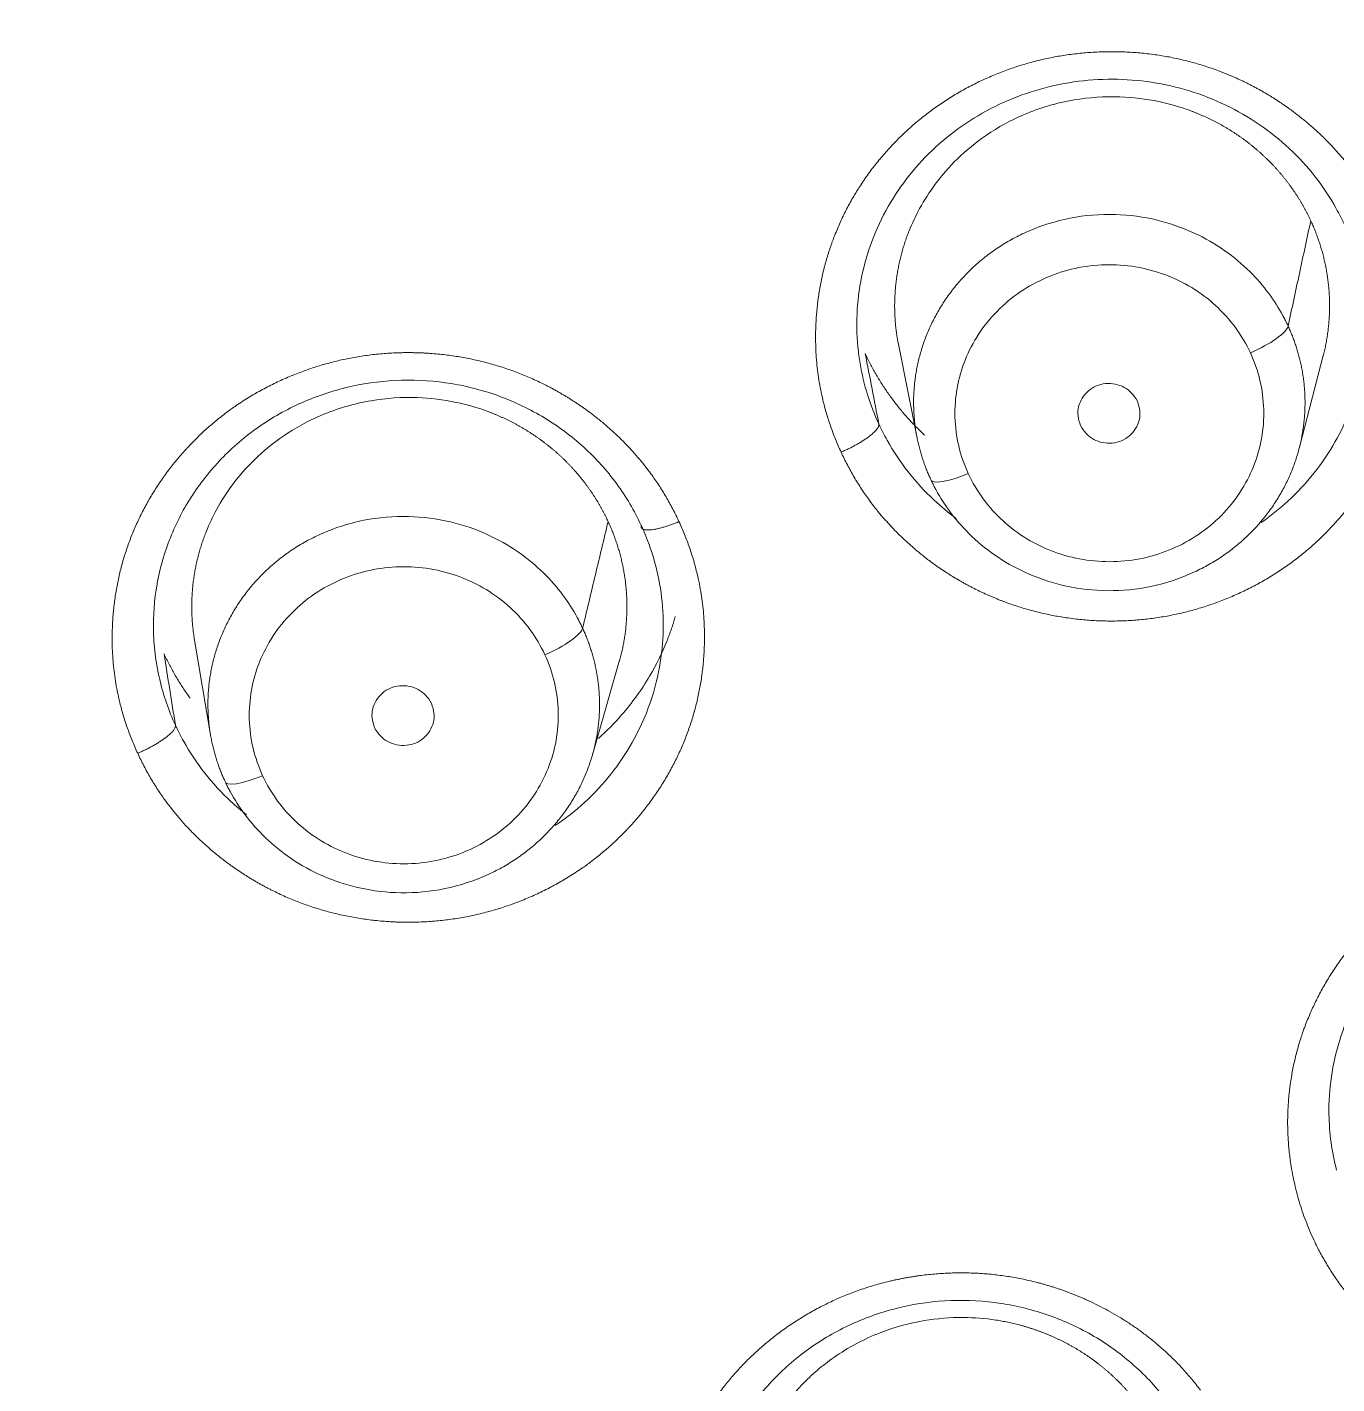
# Model space of a CAD drawing. Extents: x 6534 to 7663, y 0 to 827.
# Drawn here: x 7065.64 to 7075.13, y 513.74 to 523.57 of the extents above; entities that cross this region are included whole.
import ezdxf

# ---------------------------------------------------------------- set-up
doc = ezdxf.new("R2010")
doc.units = 0
doc.header["$LTSCALE"] = 30
doc.header["$MEASUREMENT"] = 0
doc.layers.add('1', color=7, linetype='CONTINUOUS')

msp = doc.modelspace()

# ---------------------------------------------------------------- linework, layer by layer
at = {"layer": '1', "color": 7, "linetype": 'Continuous', "lineweight": 18}
for p, q in [((7071.95, 521.2759), (7072.0863, 520.5947)), ((7074.8543, 520.5212), (7075.0295, 521.1941)), ((7066.8471, 519.1474), (7066.9654, 518.4447)), ((7069.7332, 518.2997), (7069.9303, 518.9859))]:
    msp.add_line(p, q, dxfattribs=at)
at = {"layer": '1', "color": 7, "linetype": 'Continuous', "lineweight": 13}
for p, q in [((7072.1829, 520.2997), (7072.1827, 520.3006)), ((7067.0692, 518.1113), (7067.0691, 518.1121))]:
    msp.add_line(p, q, dxfattribs=at)
at = {"layer": '1', "color": 7, "linetype": 'Continuous', "lineweight": 18}
for centre, major_axis, ratio, start_param, end_param in [((7103.3945, 533.3075), (-60.5, 0), 0.961466, 4.72417, 7.004197), ((7103.3945, 533.4449), (-59.925, 0), 0.961466, 4.712389, 7.853982), ((7103.3945, 533.4449), (60, 0), 0.961466, 1.582577, 4.712389), ((7103.3945, 533.7749), (60, 0), 0.961466, 3.141593, 4.11151), ((7074.5009, 521.2964), (-0.2722, -0.1261), 0.251131, 1.455079, 2.954613), ((7072.4567, 520.4213), (0.2722, 0.1261), 0.251181, 3.07956, 4.596536), ((7069.3887, 519.108), (-0.2722, -0.126), 0.251144, 1.455169, 2.945869), ((7067.3431, 518.2323), (0.2722, 0.126), 0.251192, 3.070912, 4.596511)]:
    msp.add_ellipse(centre, major_axis=major_axis, ratio=ratio, start_param=start_param, end_param=end_param, dxfattribs=at)
at = {"layer": '1', "color": 7, "linetype": 'Continuous', "lineweight": 13}
for centre, major_axis, start_param, end_param in [((7103.3945, 533.3075), (59.425, 0), 1.570796, 4.70194), ((7103.3945, 533.3075), (57.948, 0), 1.579187, 4.712389), ((7103.3945, 533.3519), (57.4031, 0), 1.579486, 4.712389)]:
    msp.add_ellipse(centre, major_axis=major_axis, ratio=0.961466, start_param=start_param, end_param=end_param, dxfattribs=at)
for points, degree, knots in [([(7071.5349, 520.4941), (7071.361, 520.8696), (7071.3455, 521.4793), (7071.4159, 521.8819), (7071.4915, 522.0718), (7071.6438, 522.4543), (7072.2338, 523.0518), (7073.0139, 523.385), (7073.8688, 523.4058), (7074.2659, 523.2588), (7074.4615, 523.1865), (7074.6412, 523.0769), (7074.8186, 522.9687), (7075.2813, 522.5492), (7075.4556, 522.1724)], 2, [0, 0, 0, 0.125, 0.1875, 0.25, 0.25, 0.375, 0.5, 0.625, 0.75, 0.75, 0.8125, 0.8125, 0.875, 1, 1, 1]), ([(7075.4556, 522.1724), (7075.6295, 521.7969), (7075.645, 521.1872), (7075.5746, 520.7846), (7075.499, 520.5947), (7075.3467, 520.2122), (7074.7568, 519.6148), (7073.9768, 519.2815), (7073.1218, 519.2607), (7072.7247, 519.4076), (7072.5291, 519.48), (7072.3494, 519.5895), (7072.172, 519.6977), (7071.7092, 520.1173), (7071.5349, 520.4941)], 2, [0, 0, 0, 0.125, 0.1875, 0.25, 0.25, 0.375, 0.5, 0.625, 0.75, 0.75, 0.8125, 0.8125, 0.875, 1, 1, 1]), ([(7072.4566, 520.3388), (7072.4269, 520.4031), (7072.4037, 520.4703), (7072.3713, 520.6076), (7072.3622, 520.6778), (7072.3584, 520.8186), (7072.3637, 520.8891), (7072.3885, 521.0279), (7072.408, 521.0961), (7072.4605, 521.2276), (7072.4935, 521.2908), (7072.5716, 521.4099), (7072.6168, 521.4658), (7072.7176, 521.5679), (7072.7732, 521.6142), (7072.8928, 521.6955), (7072.9568, 521.7305), (7073.0906, 521.7877), (7073.1604, 521.81), (7073.3033, 521.8411), (7073.3763, 521.8499), (7073.5227, 521.8536), (7073.5961, 521.8485), (7073.7405, 521.8246), (7073.8114, 521.8059), (7073.9481, 521.7554), (7074.0139, 521.7237), (7074.1378, 521.6486), (7074.1959, 521.6051), (7074.3021, 521.5082), (7074.3503, 521.4547), (7074.4348, 521.3397), (7074.4712, 521.2782), (7074.5009, 521.2139)], 3, [0, 0, 0, 0, 0.0625, 0.0625, 0.125, 0.125, 0.1875, 0.1875, 0.25, 0.25, 0.3125, 0.3125, 0.375, 0.375, 0.4375, 0.4375, 0.5, 0.5, 0.5625, 0.5625, 0.625, 0.625, 0.6875, 0.6875, 0.75, 0.75, 0.8125, 0.8125, 0.875, 0.875, 0.9375, 0.9375, 1, 1, 1, 1]), ([(7066.4376, 518.312), (7066.2638, 518.687), (7066.248, 519.2965), (7066.3182, 519.6988), (7066.4688, 520.0777), (7066.6943, 520.4223), (7066.8397, 520.5702), (7067.1334, 520.8688), (7067.9212, 521.2056), (7068.3515, 521.2148), (7068.5625, 521.2193), (7068.9787, 521.1493), (7069.3706, 521.0031), (7069.5505, 520.8926), (7069.7279, 520.7836), (7070.187, 520.3653), (7070.3601, 519.9911)], 2, [0, 0, 0, 0.125, 0.1875, 0.25, 0.3125, 0.375, 0.375, 0.5, 0.625, 0.625, 0.6875, 0.75, 0.8125, 0.8125, 0.875, 1, 1, 1]), ([(7071.8086, 520.6981), (7071.8055, 520.7049), (7071.7376, 520.854), (7071.6912, 521.012), (7071.6681, 521.1657)], 3, [0, 0, 0, 0, 0.045744, 1, 1, 1, 1]), ([(7074.5009, 521.2139), (7074.5307, 521.1496), (7074.5539, 521.0824), (7074.5862, 520.9451), (7074.5954, 520.8749), (7074.5992, 520.7341), (7074.5939, 520.6636), (7074.5691, 520.5248), (7074.5496, 520.4566), (7074.4971, 520.3251), (7074.4641, 520.2618), (7074.386, 520.1427), (7074.3408, 520.0869), (7074.24, 519.9848), (7074.1844, 519.9385), (7074.0647, 519.8572), (7074.0008, 519.8222), (7073.867, 519.7649), (7073.7972, 519.7426), (7073.6543, 519.7116), (7073.5813, 519.7028), (7073.4349, 519.6991), (7073.3615, 519.7042), (7073.2171, 519.728), (7073.1462, 519.7468), (7073.0095, 519.7973), (7072.9437, 519.829), (7072.8198, 519.9041), (7072.7617, 519.9475), (7072.6555, 520.0445), (7072.6073, 520.098), (7072.5228, 520.213), (7072.4864, 520.2745), (7072.4566, 520.3388)], 3, [0, 0, 0, 0, 0.0625, 0.0625, 0.125, 0.125, 0.1875, 0.1875, 0.25, 0.25, 0.3125, 0.3125, 0.375, 0.375, 0.4375, 0.4375, 0.5, 0.5, 0.5625, 0.5625, 0.625, 0.625, 0.6875, 0.6875, 0.75, 0.75, 0.8125, 0.8125, 0.875, 0.875, 0.9375, 0.9375, 1, 1, 1, 1]), ([(7075.2191, 520.7854), (7075.1897, 520.7116), (7075.0758, 520.4744), (7074.8574, 520.2), (7074.6473, 520.0315), (7074.5793, 519.984)], 3, [0, 0, 0, 0, 0.231413, 0.763365, 1, 1, 1, 1]), ([(7072.3681, 520.0144), (7072.3126, 520.0555), (7072.1161, 520.2189), (7071.9304, 520.4554), (7071.8271, 520.6584), (7071.8087, 520.6982)], 3, [0, 0, 0, 0, 0.229804, 0.851448, 1, 1, 1, 1]), ([(7070.3601, 519.9911), (7070.5338, 519.6161), (7070.5496, 519.0066), (7070.4795, 518.6044), (7070.3288, 518.2256), (7070.1034, 517.881), (7069.9581, 517.7332), (7069.6644, 517.4345), (7068.8768, 517.0977), (7068.4465, 517.0884), (7068.2354, 517.0838), (7067.8192, 517.1538), (7067.4272, 517.3), (7067.2472, 517.4105), (7067.0698, 517.5194), (7066.6106, 517.9378), (7066.4376, 518.312)], 2, [0, 0, 0, 0.125, 0.1875, 0.25, 0.3125, 0.375, 0.375, 0.5, 0.625, 0.625, 0.6875, 0.75, 0.8125, 0.8125, 0.875, 1, 1, 1]), ([(7067.343, 518.1498), (7067.3133, 518.2142), (7067.2901, 518.2813), (7067.2577, 518.4188), (7067.2486, 518.489), (7067.2448, 518.6299), (7067.2501, 518.7005), (7067.2749, 518.8393), (7067.2944, 518.9076), (7067.347, 519.0391), (7067.38, 519.1024), (7067.4582, 519.2216), (7067.5034, 519.2775), (7067.6042, 519.3797), (7067.6599, 519.426), (7067.7796, 519.5073), (7067.8436, 519.5423), (7067.9775, 519.5996), (7068.0474, 519.6219), (7068.1903, 519.653), (7068.2634, 519.6618), (7068.4099, 519.6655), (7068.4833, 519.6604), (7068.6277, 519.6366), (7068.6987, 519.6178), (7068.8355, 519.5673), (7068.9014, 519.5356), (7069.0253, 519.4604), (7069.0834, 519.417), (7069.1897, 519.32), (7069.2379, 519.2665), (7069.3225, 519.1514), (7069.3589, 519.0899), (7069.3887, 519.0255)], 3, [0, 0, 0, 0, 0.0625, 0.0625, 0.125, 0.125, 0.1875, 0.1875, 0.25, 0.25, 0.3125, 0.3125, 0.375, 0.375, 0.4375, 0.4375, 0.5, 0.5, 0.5625, 0.5625, 0.625, 0.625, 0.6875, 0.6875, 0.75, 0.75, 0.8125, 0.8125, 0.875, 0.875, 0.9375, 0.9375, 1, 1, 1, 1]), ([(7066.7114, 518.5154), (7066.6622, 518.6216), (7066.624, 518.7324), (7066.5845, 518.9), (7066.5744, 518.9547), (7066.567, 519.0099)], 3, [0, 0, 0, 0, 0.676475, 0.676475, 1, 1, 1, 1]), ([(7069.3887, 519.0255), (7069.4185, 518.9611), (7069.4417, 518.894), (7069.4741, 518.7565), (7069.4832, 518.6863), (7069.487, 518.5454), (7069.4817, 518.4748), (7069.4569, 518.3359), (7069.4374, 518.2677), (7069.3848, 518.1361), (7069.3518, 518.0729), (7069.2736, 517.9537), (7069.2284, 517.8978), (7069.1275, 517.7956), (7069.0719, 517.7493), (7068.9522, 517.668), (7068.8882, 517.633), (7068.7543, 517.5757), (7068.6844, 517.5534), (7068.5415, 517.5223), (7068.4684, 517.5135), (7068.3219, 517.5098), (7068.2485, 517.5149), (7068.1041, 517.5387), (7068.0331, 517.5575), (7067.8962, 517.608), (7067.8304, 517.6397), (7067.7065, 517.7149), (7067.6484, 517.7583), (7067.542, 517.8553), (7067.4939, 517.9088), (7067.4093, 518.0239), (7067.3729, 518.0854), (7067.343, 518.1498)], 3, [0, 0, 0, 0, 0.0625, 0.0625, 0.125, 0.125, 0.1875, 0.1875, 0.25, 0.25, 0.3125, 0.3125, 0.375, 0.375, 0.4375, 0.4375, 0.5, 0.5, 0.5625, 0.5625, 0.625, 0.625, 0.6875, 0.6875, 0.75, 0.75, 0.8125, 0.8125, 0.875, 0.875, 0.9375, 0.9375, 1, 1, 1, 1]), ([(7070.1237, 518.604), (7070.0945, 518.5308), (7069.9808, 518.2939), (7069.7575, 518.0127), (7069.5393, 517.8397), (7069.4634, 517.7882)], 3, [0, 0, 0, 0, 0.224368, 0.744537, 1, 1, 1, 1]), ([(7067.2264, 517.8657), (7067.1871, 517.8967), (7067.0077, 518.0505), (7066.8334, 518.2722), (7066.7299, 518.4755), (7066.7114, 518.5155)], 3, [0, 0, 0, 0, 0.177677, 0.840855, 1, 1, 1, 1]), ([(7075.1803, 514.4234), (7074.929, 514.7559), (7074.7819, 515.3492), (7074.7638, 515.7571), (7074.7967, 515.9579), (7074.8629, 516.3625), (7075.3108, 517.0649), (7076.0018, 517.5468), (7076.8335, 517.738), (7077.2538, 517.6736), (7077.4607, 517.6419), (7077.6602, 517.5707), (7077.8571, 517.5004), (7078.4004, 517.1825), (7078.6524, 516.8487)], 2, [0, 0, 0, 0.125, 0.1875, 0.25, 0.25, 0.375, 0.5, 0.625, 0.75, 0.75, 0.8125, 0.8125, 0.875, 1, 1, 1]), ([(7070.6662, 511.2701), (7070.4152, 511.6021), (7070.2679, 512.1952), (7070.2495, 512.6026), (7070.315, 513.0034), (7070.461, 513.3856), (7070.5713, 513.5592), (7070.794, 513.9101), (7071.4917, 514.3969), (7071.9106, 514.492), (7072.1161, 514.5386), (7072.5383, 514.5533), (7072.9532, 514.4886), (7073.1531, 514.4165), (7073.3502, 514.3454), (7073.8897, 514.028), (7074.1399, 513.6966)], 2, [0, 0, 0, 0.125, 0.1875, 0.25, 0.3125, 0.375, 0.375, 0.5, 0.625, 0.625, 0.6875, 0.75, 0.8125, 0.8125, 0.875, 1, 1, 1])]:
    msp.add_open_spline(points, degree=degree, knots=knots, dxfattribs=at)
at = {"layer": '1', "color": 7, "linetype": 'Continuous', "lineweight": 18}
for points, knots in [([(7071.6681, 521.1657), (7071.6652, 521.1847), (7071.6387, 521.3832), (7071.6553, 521.7692), (7071.8505, 522.2869), (7072.1995, 522.7242), (7072.6694, 523.0398), (7073.2165, 523.2043), (7073.7895, 523.2023), (7074.3352, 523.0339), (7074.8029, 522.7146), (7075.0607, 522.386), (7075.1638, 522.1833), (7075.1821, 522.1437)], [0, 0, 0, 0, 0.011291, 0.118, 0.225067, 0.332071, 0.439091, 0.546098, 0.653138, 0.760105, 0.867159, 0.974484, 1, 1, 1, 1]), ([(7071.9512, 521.2696), (7071.9494, 521.2786), (7071.9454, 521.3001), (7071.9397, 521.3342), (7071.9344, 521.3719), (7071.9301, 521.4098), (7071.9268, 521.4479), (7071.9245, 521.4861), (7071.9232, 521.5245), (7071.9229, 521.563), (7071.9237, 521.6015), (7071.9254, 521.6401), (7071.9282, 521.6787), (7071.932, 521.7173), (7071.9369, 521.7559), (7071.9428, 521.7945), (7071.9497, 521.833), (7071.9577, 521.8713), (7071.9667, 521.9095), (7071.9768, 521.9476), (7071.9879, 521.9855), (7072.0001, 522.0232), (7072.0133, 522.0606), (7072.0441, 522.1409), (7072.1051, 522.2704), (7072.2189, 522.4478), (7072.3787, 522.6304), (7072.5921, 522.8046), (7072.8748, 522.9594), (7073.2048, 523.0566), (7073.5397, 523.0791), (7073.8235, 523.0445), (7073.9974, 522.9943), (7074.0842, 522.9616), (7074.1046, 522.9536), (7074.1249, 522.9453), (7074.1449, 522.9368), (7074.1649, 522.928), (7074.1847, 522.919), (7074.2043, 522.9097), (7074.2238, 522.9002), (7074.2431, 522.8904), (7074.2623, 522.8803), (7074.2813, 522.8701), (7074.3001, 522.8596), (7074.3187, 522.8488), (7074.3372, 522.8378), (7074.3555, 522.8266), (7074.3736, 522.8152), (7074.3915, 522.8035), (7074.4093, 522.7916), (7074.4268, 522.7795), (7074.4442, 522.7672), (7074.4613, 522.7546), (7074.4783, 522.7419), (7074.495, 522.7289), (7074.5116, 522.7158), (7074.5279, 522.7024), (7074.544, 522.6888), (7074.56, 522.6751), (7074.5757, 522.6612), (7074.5912, 522.647), (7074.6064, 522.6327), (7074.6215, 522.6182), (7074.6363, 522.6036), (7074.6509, 522.5887), (7074.6653, 522.5737), (7074.6795, 522.5585), (7074.6934, 522.5432), (7074.7071, 522.5277), (7074.7206, 522.512), (7074.7338, 522.4962), (7074.7468, 522.4802), (7074.7595, 522.4641), (7074.772, 522.4478), (7074.7843, 522.4315), (7074.7963, 522.4149), (7074.8081, 522.3982), (7074.8197, 522.3815), (7074.831, 522.3645), (7074.842, 522.3475), (7074.8528, 522.3303), (7074.8633, 522.313), (7074.8736, 522.2956), (7074.8837, 522.2781), (7074.8935, 522.2605), (7074.903, 522.2428), (7074.9123, 522.225), (7074.9213, 522.2071), (7074.9301, 522.1891), (7074.9358, 522.1771), (7074.9386, 522.171)], [0, 0, 0, 0, 0.006248, 0.014862, 0.023495, 0.032145, 0.040815, 0.049502, 0.058209, 0.066933, 0.075676, 0.084438, 0.093218, 0.102017, 0.110834, 0.119669, 0.128524, 0.137396, 0.146287, 0.155197, 0.164125, 0.173072, 0.182037, 0.19102, 0.231342, 0.278468, 0.332395, 0.393119, 0.460636, 0.543923, 0.616608, 0.678669, 0.730088, 0.734893, 0.739693, 0.744487, 0.749276, 0.754059, 0.758838, 0.763611, 0.768379, 0.773141, 0.777898, 0.78265, 0.787397, 0.792138, 0.796874, 0.801605, 0.80633, 0.81105, 0.815765, 0.820474, 0.825179, 0.829877, 0.834571, 0.839259, 0.843942, 0.84862, 0.853292, 0.857959, 0.862621, 0.867277, 0.871928, 0.876574, 0.881214, 0.885849, 0.890479, 0.895104, 0.899723, 0.904337, 0.908945, 0.913548, 0.918146, 0.922739, 0.927326, 0.931908, 0.936485, 0.941056, 0.945622, 0.950183, 0.954738, 0.959289, 0.963833, 0.968373, 0.972907, 0.977436, 0.981959, 0.986477, 0.99099, 0.995498, 1, 1, 1, 1]), ([(7074.7743, 521.4075), (7074.7717, 521.4131), (7074.7666, 521.424), (7074.7588, 521.44), (7074.751, 521.4554), (7074.7433, 521.4703), (7074.7086, 521.5349), (7074.6342, 521.6516), (7074.4957, 521.8117), (7074.3151, 521.963), (7074.0898, 522.0929), (7073.8212, 522.1867), (7073.5153, 522.228), (7073.1845, 522.201), (7072.9479, 522.1241), (7072.8082, 522.0558), (7072.7568, 522.0279), (7072.7071, 521.9984), (7072.6591, 521.9671), (7072.6129, 521.9343), (7072.5686, 521.9001), (7072.5261, 521.8646), (7072.4855, 521.8278), (7072.4468, 521.7899), (7072.41, 521.7509), (7072.3752, 521.7111), (7072.3422, 521.6704), (7072.3113, 521.6289), (7072.2822, 521.5868), (7072.2551, 521.5441), (7072.2298, 521.501), (7072.2065, 521.4575), (7072.185, 521.4136), (7072.1653, 521.3696), (7072.1475, 521.3253), (7072.1314, 521.281), (7072.1171, 521.2367), (7072.1045, 521.1925), (7072.0935, 521.1483), (7072.0842, 521.1044), (7072.0765, 521.0607), (7072.0703, 521.0173), (7072.0657, 520.9742), (7072.0624, 520.9315), (7072.0606, 520.8893), (7072.0602, 520.8476), (7072.061, 520.8063), (7072.0632, 520.7657), (7072.0665, 520.7256), (7072.071, 520.6861), (7072.0766, 520.6473), (7072.0833, 520.6092), (7072.091, 520.5718), (7072.0996, 520.5351), (7072.1092, 520.4992), (7072.1196, 520.464), (7072.1308, 520.4296), (7072.1428, 520.3959), (7072.1555, 520.3631), (7072.1688, 520.331), (7072.1783, 520.3101), (7072.183, 520.2997)], [0, 0, 0, 0, 0.004261, 0.008394, 0.012398, 0.016275, 0.020023, 0.063382, 0.111845, 0.165408, 0.224069, 0.287823, 0.356668, 0.430599, 0.509612, 0.522989, 0.536244, 0.54938, 0.562394, 0.575288, 0.588061, 0.600714, 0.613245, 0.625657, 0.637947, 0.650117, 0.662166, 0.674094, 0.685902, 0.697589, 0.709155, 0.7206, 0.731925, 0.743129, 0.754212, 0.765175, 0.776017, 0.786738, 0.797338, 0.807818, 0.818177, 0.828415, 0.838533, 0.848529, 0.858405, 0.868161, 0.877795, 0.887309, 0.896702, 0.905974, 0.915126, 0.924157, 0.933067, 0.941856, 0.950525, 0.959072, 0.967499, 0.975806, 0.983991, 0.992056, 1, 1, 1, 1]), ([(7074.9386, 522.171), (7074.9438, 522.1597), (7074.9541, 522.1369), (7074.9685, 522.1024), (7074.9821, 522.0674), (7074.9948, 522.032), (7075.0066, 521.9963), (7075.0175, 521.9602), (7075.0275, 521.9238), (7075.0366, 521.8871), (7075.0448, 521.8501), (7075.052, 521.8129), (7075.0582, 521.7754), (7075.0635, 521.7376), (7075.0678, 521.6997), (7075.0711, 521.6616), (7075.0734, 521.6234), (7075.0747, 521.585), (7075.075, 521.5465), (7075.0743, 521.508), (7075.0725, 521.4694), (7075.0697, 521.4308), (7075.0659, 521.3922), (7075.061, 521.3536), (7075.0552, 521.315), (7075.0482, 521.2765), (7075.0402, 521.2382), (7075.033, 521.2076), (7075.0285, 521.1899), (7075.0271, 521.1849)], [0, 0, 0, 0, 0.036852, 0.073786, 0.110801, 0.147897, 0.185074, 0.222333, 0.259673, 0.297093, 0.334595, 0.372179, 0.409843, 0.447589, 0.485415, 0.523323, 0.561312, 0.599382, 0.637533, 0.675765, 0.714078, 0.752472, 0.790947, 0.829503, 0.868141, 0.906859, 0.945658, 0.984538, 1, 1, 1, 1]), ([(7072.183, 520.2997), (7072.1854, 520.2947), (7072.1901, 520.2845), (7072.1975, 520.2692), (7072.2053, 520.2538), (7072.2134, 520.2382), (7072.2512, 520.1676), (7072.3321, 520.0423), (7072.4821, 519.8751), (7072.6726, 519.7232), (7072.9039, 519.5983), (7073.1727, 519.5127), (7073.4717, 519.4795), (7073.7888, 519.5108), (7074.0147, 519.5857), (7074.1489, 519.6514), (7074.2003, 519.6792), (7074.25, 519.7087), (7074.2979, 519.7399), (7074.344, 519.7726), (7074.3883, 519.8067), (7074.4308, 519.8422), (7074.4713, 519.879), (7074.51, 519.9168), (7074.5468, 519.9557), (7074.5816, 519.9955), (7074.6145, 520.0362), (7074.6455, 520.0776), (7074.6746, 520.1196), (7074.7017, 520.1622), (7074.727, 520.2053), (7074.7504, 520.2488), (7074.7719, 520.2926), (7074.7916, 520.3367), (7074.8095, 520.3809), (7074.8256, 520.4251), (7074.8399, 520.4694), (7074.8526, 520.5137), (7074.8635, 520.5578), (7074.8729, 520.6017), (7074.8806, 520.6454), (7074.8868, 520.6889), (7074.8916, 520.732), (7074.8948, 520.7746), (7074.8966, 520.8169), (7074.8971, 520.8587), (7074.8963, 520.8999), (7074.8942, 520.9407), (7074.8909, 520.9808), (7074.8864, 521.0203), (7074.8808, 521.0591), (7074.8741, 521.0973), (7074.8665, 521.1348), (7074.8578, 521.1715), (7074.8483, 521.2076), (7074.8379, 521.2428), (7074.8266, 521.2773), (7074.8146, 521.311), (7074.8019, 521.344), (7074.7886, 521.3761), (7074.779, 521.3971), (7074.7743, 521.4075)], [0, 0, 0, 0, 0.003868, 0.007805, 0.01181, 0.015885, 0.020029, 0.067453, 0.118817, 0.17412, 0.233359, 0.296531, 0.363634, 0.434665, 0.50962, 0.522975, 0.536211, 0.549327, 0.562323, 0.575199, 0.587955, 0.600592, 0.613109, 0.625506, 0.637783, 0.64994, 0.661978, 0.673896, 0.685694, 0.697372, 0.708931, 0.72037, 0.731689, 0.742888, 0.753967, 0.764927, 0.775767, 0.786487, 0.797088, 0.807568, 0.817929, 0.82817, 0.838292, 0.848293, 0.858175, 0.867937, 0.87758, 0.887103, 0.896505, 0.905789, 0.914952, 0.923996, 0.932919, 0.941724, 0.950408, 0.958973, 0.967418, 0.975743, 0.983948, 0.992034, 1, 1, 1, 1]), ([(7071.7098, 521.2086), (7071.7157, 521.1963), (7071.7273, 521.1715), (7071.7459, 521.1347), (7071.7653, 521.0982), (7071.7856, 521.062), (7071.8068, 521.0262), (7071.8288, 520.9907), (7071.8516, 520.9556), (7071.8754, 520.9209), (7071.8999, 520.8866), (7071.9253, 520.8528), (7071.9516, 520.8195), (7071.9786, 520.7866), (7072.0065, 520.7542), (7072.0352, 520.7224), (7072.0647, 520.6911), (7072.095, 520.6604), (7072.1203, 520.6358), (7072.1356, 520.6215), (7072.1403, 520.6171)], [0, 0, 0, 0, 0.056149, 0.112441, 0.168874, 0.225451, 0.282169, 0.33903, 0.396034, 0.453179, 0.510468, 0.567898, 0.625472, 0.683188, 0.741046, 0.799047, 0.85719, 0.915477, 0.973906, 1, 1, 1, 1]), ([(7066.567, 519.0099), (7066.5589, 519.07), (7066.554, 519.1305), (7066.5493, 519.3074), (7066.558, 519.4239), (7066.5988, 519.6532), (7066.6311, 519.7658), (7066.7177, 519.983), (7066.7721, 520.0875), (7066.9012, 520.2842), (7066.9758, 520.3765), (7067.1421, 520.5454), (7067.234, 520.6219), (7067.4315, 520.7563), (7067.537, 520.8142), (7067.7579, 520.9089), (7067.8732, 520.9459), (7068.109, 520.9975), (7068.2296, 521.012), (7068.4713, 521.0183), (7068.5925, 521.0101), (7068.8309, 520.971), (7068.948, 520.9401), (7069.1738, 520.857), (7069.2824, 520.8047), (7069.487, 520.6807), (7069.5829, 520.6091), (7069.7584, 520.4492), (7069.8379, 520.361), (7069.9775, 520.1711), (7070.0376, 520.0696), (7070.0868, 519.9632)], [0, 0, 0, 0, 0.035929, 0.035929, 0.104791, 0.104791, 0.173653, 0.173653, 0.242516, 0.242516, 0.311378, 0.311378, 0.38024, 0.38024, 0.449102, 0.449102, 0.517964, 0.517964, 0.586827, 0.586827, 0.655689, 0.655689, 0.724551, 0.724551, 0.793413, 0.793413, 0.862276, 0.862276, 0.931138, 0.931138, 1, 1, 1, 1]), ([(7066.8494, 519.1341), (7066.8483, 519.1407), (7066.8452, 519.1598), (7066.8407, 519.1916), (7066.8365, 519.2296), (7066.8331, 519.2677), (7066.8308, 519.3059), (7066.8295, 519.3443), (7066.8292, 519.3828), (7066.83, 519.4214), (7066.8317, 519.46), (7066.8345, 519.4986), (7066.8383, 519.5373), (7066.8432, 519.5759), (7066.8491, 519.6144), (7066.856, 519.6529), (7066.864, 519.6913), (7066.8731, 519.7295), (7066.8832, 519.7676), (7066.8943, 519.8055), (7066.9065, 519.8432), (7066.9197, 519.8807), (7066.9505, 519.9611), (7067.0115, 520.0906), (7067.1254, 520.2681), (7067.2854, 520.4509), (7067.4988, 520.6252), (7067.7817, 520.78), (7068.1119, 520.8773), (7068.4471, 520.8998), (7068.731, 520.8652), (7068.905, 520.815), (7068.9919, 520.7823), (7069.0123, 520.7743), (7069.0326, 520.766), (7069.0527, 520.7575), (7069.0726, 520.7487), (7069.0924, 520.7396), (7069.1121, 520.7304), (7069.1316, 520.7208), (7069.1509, 520.711), (7069.1701, 520.701), (7069.1891, 520.6907), (7069.2079, 520.6802), (7069.2265, 520.6694), (7069.245, 520.6584), (7069.2633, 520.6472), (7069.2814, 520.6358), (7069.2994, 520.6241), (7069.3171, 520.6122), (7069.3347, 520.6001), (7069.352, 520.5878), (7069.3692, 520.5752), (7069.3862, 520.5625), (7069.4029, 520.5495), (7069.4195, 520.5363), (7069.4358, 520.523), (7069.452, 520.5094), (7069.4679, 520.4957), (7069.4836, 520.4817), (7069.4991, 520.4676), (7069.5144, 520.4533), (7069.5295, 520.4388), (7069.5443, 520.4241), (7069.5589, 520.4092), (7069.5733, 520.3942), (7069.5875, 520.379), (7069.6014, 520.3637), (7069.6151, 520.3482), (7069.6286, 520.3325), (7069.6418, 520.3167), (7069.6548, 520.3007), (7069.6676, 520.2846), (7069.6801, 520.2683), (7069.6924, 520.2519), (7069.7044, 520.2353), (7069.7162, 520.2187), (7069.7277, 520.2019), (7069.739, 520.1849), (7069.7501, 520.1679), (7069.7609, 520.1507), (7069.7714, 520.1334), (7069.7817, 520.116), (7069.7918, 520.0985), (7069.8016, 520.0809), (7069.8111, 520.0632), (7069.8204, 520.0454), (7069.8295, 520.0275), (7069.8383, 520.0095), (7069.8439, 519.9974), (7069.8467, 519.9913)], [0, 0, 0, 0, 0.004581, 0.013302, 0.022042, 0.030801, 0.039578, 0.048374, 0.057188, 0.066022, 0.074874, 0.083745, 0.092634, 0.101542, 0.110469, 0.119415, 0.12838, 0.137363, 0.146365, 0.155386, 0.164425, 0.173484, 0.182561, 0.223312, 0.270934, 0.325424, 0.386782, 0.455005, 0.539168, 0.61262, 0.675334, 0.72729, 0.732144, 0.736994, 0.741837, 0.746676, 0.751509, 0.756337, 0.761159, 0.765976, 0.770788, 0.775595, 0.780396, 0.785191, 0.789982, 0.794767, 0.799546, 0.804321, 0.80909, 0.813853, 0.818611, 0.823364, 0.828112, 0.832854, 0.837591, 0.842322, 0.847049, 0.851769, 0.856485, 0.861195, 0.865899, 0.870599, 0.875293, 0.879981, 0.884664, 0.889342, 0.894015, 0.898682, 0.903344, 0.908, 0.912651, 0.917297, 0.921937, 0.926572, 0.931202, 0.935826, 0.940445, 0.945058, 0.949666, 0.954269, 0.958866, 0.963458, 0.968045, 0.972626, 0.977202, 0.981772, 0.986337, 0.990897, 0.995451, 1, 1, 1, 1]), ([(7069.6619, 519.2183), (7069.6594, 519.2237), (7069.6544, 519.2343), (7069.6467, 519.25), (7069.639, 519.2654), (7069.6312, 519.2805), (7069.5957, 519.3468), (7069.5196, 519.4658), (7069.3781, 519.6279), (7069.1947, 519.7796), (7068.9678, 519.9084), (7068.699, 520.0002), (7068.3947, 520.0395), (7068.0673, 520.0115), (7067.8333, 519.9353), (7067.6949, 519.8676), (7067.6435, 519.8398), (7067.5937, 519.8102), (7067.5457, 519.779), (7067.4995, 519.7462), (7067.4551, 519.712), (7067.4126, 519.6764), (7067.3719, 519.6397), (7067.3332, 519.6017), (7067.2964, 519.5628), (7067.2615, 519.5229), (7067.2286, 519.4822), (7067.1976, 519.4407), (7067.1685, 519.3986), (7067.1414, 519.3559), (7067.1161, 519.3128), (7067.0928, 519.2692), (7067.0713, 519.2254), (7067.0516, 519.1813), (7067.0337, 519.1371), (7067.0177, 519.0928), (7067.0033, 519.0485), (7066.9907, 519.0042), (7066.9798, 518.9601), (7066.9705, 518.9161), (7066.9628, 518.8724), (7066.9566, 518.829), (7066.9519, 518.7859), (7066.9487, 518.7432), (7066.9469, 518.701), (7066.9465, 518.6592), (7066.9473, 518.618), (7066.9495, 518.5773), (7066.9528, 518.5373), (7066.9573, 518.4978), (7066.9629, 518.459), (7066.9696, 518.4209), (7066.9773, 518.3835), (7066.9859, 518.3468), (7066.9955, 518.3108), (7067.0059, 518.2757), (7067.0171, 518.2412), (7067.0291, 518.2076), (7067.0418, 518.1748), (7067.0551, 518.1427), (7067.0646, 518.1218), (7067.0693, 518.1114)], [0, 0, 0, 0, 0.004118, 0.008173, 0.012166, 0.016096, 0.019964, 0.064382, 0.113601, 0.167619, 0.226433, 0.290042, 0.358442, 0.43163, 0.509603, 0.522984, 0.536244, 0.549383, 0.562401, 0.575299, 0.588075, 0.600731, 0.613266, 0.62568, 0.637973, 0.650146, 0.662197, 0.674128, 0.685938, 0.697626, 0.709194, 0.720641, 0.731968, 0.743173, 0.754257, 0.765221, 0.776063, 0.786785, 0.797385, 0.807865, 0.818224, 0.828462, 0.838578, 0.848574, 0.858449, 0.868204, 0.877837, 0.887349, 0.89674, 0.90601, 0.91516, 0.924188, 0.933096, 0.941882, 0.950547, 0.959092, 0.967516, 0.975818, 0.984, 0.99206, 1, 1, 1, 1]), ([(7069.8467, 519.9913), (7069.8519, 519.98), (7069.8622, 519.9572), (7069.8766, 519.9226), (7069.8902, 519.8877), (7069.9029, 519.8523), (7069.9148, 519.8165), (7069.9257, 519.7804), (7069.9357, 519.744), (7069.9448, 519.7073), (7069.953, 519.6703), (7069.9602, 519.633), (7069.9664, 519.5955), (7069.9717, 519.5577), (7069.976, 519.5198), (7069.9793, 519.4817), (7069.9816, 519.4434), (7069.9829, 519.405), (7069.9832, 519.3665), (7069.9824, 519.328), (7069.9807, 519.2894), (7069.9779, 519.2507), (7069.9741, 519.2121), (7069.9692, 519.1735), (7069.9633, 519.1349), (7069.9564, 519.0964), (7069.9484, 519.058), (7069.9393, 519.0198), (7069.9315, 518.9901), (7069.9267, 518.9732), (7069.9254, 518.9689)], [0, 0, 0, 0, 0.035548, 0.071175, 0.10688, 0.142663, 0.178525, 0.214465, 0.250484, 0.28658, 0.322756, 0.359009, 0.395341, 0.431751, 0.468239, 0.504805, 0.54145, 0.578172, 0.614973, 0.651852, 0.688809, 0.725845, 0.762958, 0.800149, 0.837419, 0.874766, 0.912192, 0.949695, 0.987276, 1, 1, 1, 1]), ([(7070.0868, 519.9632), (7070.0895, 519.9575), (7070.1649, 519.7923), (7070.263, 519.4394), (7070.2443, 518.9754), (7070.1623, 518.7007), (7070.1237, 518.604)], [0, 0, 0, 0, 0.013625, 0.3879, 0.777479, 1, 1, 1, 1]), ([(7069.7771, 518.4198), (7069.8365, 518.4731), (7069.9745, 518.6132), (7070.1454, 518.8504), (7070.2421, 519.0473), (7070.2825, 519.1506), (7070.2909, 519.1726), (7070.2989, 519.1947), (7070.3066, 519.2169), (7070.314, 519.2391), (7070.3211, 519.2614), (7070.3277, 519.2827), (7070.3317, 519.2966), (7070.3336, 519.3031)], [0, 0, 0, 0, 0.223881, 0.552169, 0.824156, 0.846612, 0.869043, 0.891447, 0.913827, 0.936181, 0.958509, 0.980812, 1, 1, 1, 1]), ([(7067.0693, 518.1114), (7067.0717, 518.1063), (7067.0765, 518.096), (7067.084, 518.0806), (7067.0917, 518.0652), (7067.0997, 518.0498), (7067.1367, 517.9806), (7067.216, 517.8575), (7067.3631, 517.6919), (7067.5511, 517.54), (7067.781, 517.4136), (7068.0499, 517.3257), (7068.3508, 517.2903), (7068.6716, 517.3203), (7068.9004, 517.3956), (7069.0361, 517.462), (7069.0874, 517.4897), (7069.1371, 517.5192), (7069.185, 517.5504), (7069.2312, 517.5831), (7069.2755, 517.6172), (7069.318, 517.6527), (7069.3586, 517.6894), (7069.3973, 517.7272), (7069.434, 517.7661), (7069.4689, 517.8059), (7069.5018, 517.8465), (7069.5328, 517.8879), (7069.5619, 517.93), (7069.5891, 517.9726), (7069.6144, 518.0157), (7069.6378, 518.0591), (7069.6593, 518.1029), (7069.679, 518.147), (7069.6969, 518.1912), (7069.713, 518.2354), (7069.7274, 518.2797), (7069.7401, 518.324), (7069.7511, 518.3681), (7069.7604, 518.4121), (7069.7682, 518.4558), (7069.7744, 518.4992), (7069.7791, 518.5423), (7069.7824, 518.585), (7069.7842, 518.6273), (7069.7847, 518.6691), (7069.7839, 518.7104), (7069.7818, 518.7511), (7069.7785, 518.7912), (7069.774, 518.8307), (7069.7684, 518.8696), (7069.7618, 518.9078), (7069.7541, 518.9453), (7069.7455, 518.9821), (7069.7359, 519.0182), (7069.7255, 519.0535), (7069.7143, 519.088), (7069.7023, 519.1217), (7069.6895, 519.1547), (7069.6762, 519.1869), (7069.6666, 519.2079), (7069.6619, 519.2183)], [0, 0, 0, 0, 0.00393, 0.007893, 0.011888, 0.015916, 0.019977, 0.066354, 0.116973, 0.17183, 0.230923, 0.294249, 0.361804, 0.433585, 0.509587, 0.522939, 0.536172, 0.549285, 0.562279, 0.575152, 0.587907, 0.600541, 0.613056, 0.625451, 0.637727, 0.649883, 0.661919, 0.673836, 0.685633, 0.697311, 0.708868, 0.720307, 0.731625, 0.742824, 0.753904, 0.764864, 0.775704, 0.786424, 0.797026, 0.807507, 0.817869, 0.828111, 0.838234, 0.848237, 0.858121, 0.867885, 0.877529, 0.887054, 0.89646, 0.905745, 0.914912, 0.923959, 0.932886, 0.941693, 0.950381, 0.95895, 0.967399, 0.975729, 0.983939, 0.992029, 1, 1, 1, 1]), ([(7066.6286, 519.0323), (7066.6345, 519.0199), (7066.6462, 518.9951), (7066.6648, 518.9583), (7066.6842, 518.9217), (7066.7045, 518.8855), (7066.7257, 518.8496), (7066.7478, 518.8141), (7066.7707, 518.779), (7066.7939, 518.7451), (7066.8097, 518.723), (7066.8174, 518.7124)], [0, 0, 0, 0, 0.110884, 0.222041, 0.33347, 0.445172, 0.557147, 0.669395, 0.781915, 0.894709, 1, 1, 1, 1]), ([(7075.1257, 515.291), (7075.0911, 515.4235), (7075.0476, 515.7411), (7075.1202, 516.242), (7075.367, 516.7396), (7075.7584, 517.1422), (7076.258, 517.4124), (7076.819, 517.525), (7077.3892, 517.4694), (7077.9158, 517.2506), (7078.239, 516.9807), (7078.3837, 516.803), (7078.4102, 516.7679)], [0, 0, 0, 0, 0.083666, 0.194901, 0.306071, 0.417257, 0.528429, 0.639635, 0.750767, 0.861987, 0.973491, 1, 1, 1, 1]), ([(7070.6116, 512.137), (7070.6101, 512.1429), (7070.6086, 512.1489), (7070.5789, 512.2679), (7070.5622, 512.3836), (7070.5526, 512.616), (7070.5599, 512.7327), (7070.5977, 512.9624), (7070.6283, 513.0755), (7070.712, 513.2937), (7070.765, 513.3989), (7070.8913, 513.5974), (7070.9646, 513.6905), (7071.1287, 513.8615), (7071.2195, 513.9392), (7071.4151, 514.0761), (7071.5199, 514.1352), (7071.7395, 514.2329), (7071.8543, 514.2712), (7072.0894, 514.3257), (7072.2097, 514.3419), (7072.4513, 514.3512), (7072.5726, 514.3444), (7072.8115, 514.3083), (7072.9291, 514.2789), (7073.156, 514.1985), (7073.2653, 514.1477), (7073.4715, 514.0263), (7073.5684, 513.9559), (7073.746, 513.7981), (7073.8268, 513.7108), (7073.8979, 513.6166)], [0, 0, 0, 0, 0.003754, 0.003754, 0.074914, 0.074914, 0.146075, 0.146075, 0.217235, 0.217235, 0.288396, 0.288396, 0.359556, 0.359556, 0.430716, 0.430716, 0.501877, 0.501877, 0.573037, 0.573037, 0.644198, 0.644198, 0.715358, 0.715358, 0.786519, 0.786519, 0.857679, 0.857679, 0.92884, 0.92884, 1, 1, 1, 1]), ([(7070.8546, 512.4566), (7070.8534, 512.4632), (7070.8502, 512.4826), (7070.8454, 512.5149), (7070.8408, 512.5534), (7070.8372, 512.5922), (7070.8347, 512.6311), (7070.8331, 512.6701), (7070.8326, 512.7092), (7070.8332, 512.7484), (7070.8348, 512.7877), (7070.8375, 512.827), (7070.8413, 512.8663), (7070.8461, 512.9056), (7070.8589, 512.9904), (7070.8906, 513.1293), (7070.9636, 513.3257), (7071.0805, 513.5364), (7071.2516, 513.7496), (7071.4949, 513.9576), (7071.7968, 514.1188), (7072.1197, 514.2078), (7072.405, 514.2307), (7072.5861, 514.2164), (7072.6781, 514.2017), (7072.6998, 514.198), (7072.7214, 514.1939), (7072.7429, 514.1896), (7072.7643, 514.185), (7072.7856, 514.1801), (7072.8069, 514.175), (7072.828, 514.1695), (7072.849, 514.1638), (7072.8699, 514.1578), (7072.8908, 514.1516), (7072.9114, 514.1451), (7072.932, 514.1383), (7072.9525, 514.1312), (7072.9728, 514.1239), (7072.993, 514.1163), (7073.0131, 514.1085), (7073.033, 514.1004), (7073.0528, 514.0921), (7073.0724, 514.0835), (7073.0919, 514.0746), (7073.1113, 514.0655), (7073.1305, 514.0562), (7073.1495, 514.0466), (7073.1684, 514.0368), (7073.1871, 514.0268), (7073.2057, 514.0165), (7073.2241, 514.006), (7073.2423, 513.9953), (7073.2603, 513.9844), (7073.2782, 513.9732), (7073.2959, 513.9618), (7073.3134, 513.9502), (7073.3307, 513.9384), (7073.3478, 513.9263), (7073.3648, 513.9141), (7073.3816, 513.9017), (7073.3981, 513.889), (7073.4145, 513.8762), (7073.4307, 513.8632), (7073.4466, 513.85), (7073.4624, 513.8366), (7073.4779, 513.823), (7073.4933, 513.8092), (7073.5084, 513.7952), (7073.5234, 513.7811), (7073.5381, 513.7668), (7073.5526, 513.7523), (7073.5669, 513.7377), (7073.5809, 513.7229), (7073.5948, 513.7079), (7073.6084, 513.6928), (7073.6218, 513.6775), (7073.6349, 513.6621), (7073.6479, 513.6466), (7073.6606, 513.6308), (7073.6731, 513.615), (7073.6812, 513.6043), (7073.6853, 513.599)], [0, 0, 0, 0, 0.004979, 0.01452, 0.024081, 0.033662, 0.043264, 0.052885, 0.062527, 0.072189, 0.081871, 0.091574, 0.101296, 0.111039, 0.120802, 0.164632, 0.215851, 0.274458, 0.340452, 0.413829, 0.504352, 0.583353, 0.650805, 0.706686, 0.711908, 0.717123, 0.722333, 0.727537, 0.732735, 0.737928, 0.743114, 0.748295, 0.753471, 0.75864, 0.763804, 0.768962, 0.774114, 0.779261, 0.784402, 0.789537, 0.794666, 0.79979, 0.804907, 0.810019, 0.815125, 0.820226, 0.825321, 0.83041, 0.835493, 0.84057, 0.845642, 0.850708, 0.855768, 0.860822, 0.865871, 0.870914, 0.875951, 0.880982, 0.886007, 0.891027, 0.896041, 0.901049, 0.906052, 0.911048, 0.916039, 0.921024, 0.926004, 0.930977, 0.935945, 0.940907, 0.945863, 0.950814, 0.955758, 0.960697, 0.96563, 0.970558, 0.975479, 0.980395, 0.985305, 0.990209, 0.995107, 1, 1, 1, 1])]:
    msp.add_open_spline(points, degree=3, knots=knots, dxfattribs=at)
at = {"layer": '1', "color": 7, "linetype": 'Continuous', "lineweight": 13}
for points in [[(7074.7744, 521.4075), (7074.8017, 521.5348), (7074.8565, 521.7893), (7074.9112, 522.0438), (7074.9386, 522.171)], [(7071.8086, 520.6981), (7071.7757, 520.8683), (7071.7428, 521.0385), (7071.7098, 521.2086)], [(7069.662, 519.2183), (7069.6928, 519.3472), (7069.7544, 519.6048), (7069.8159, 519.8625), (7069.8467, 519.9913)], [(7066.7114, 518.5154), (7066.6838, 518.6877), (7066.6562, 518.86), (7066.6286, 519.0323)]]:
    msp.add_open_spline(points, degree=3, dxfattribs=at)
at = {"layer": '1', "color": 7, "linetype": 'Continuous', "lineweight": 18}
for points in [[(7073.6818, 520.8632), (7073.6568, 520.9091), (7073.5961, 520.9756), (7073.4489, 521.0044), (7073.3186, 520.9494), (7073.2408, 520.8247), (7073.2516, 520.7362), (7073.2703, 520.6871)], [(7073.2703, 520.6871), (7073.2953, 520.6413), (7073.356, 520.5747), (7073.5032, 520.546), (7073.6335, 520.6009), (7073.7113, 520.7256), (7073.7005, 520.8142), (7073.6818, 520.8632)], [(7068.5664, 518.6735), (7068.5413, 518.7193), (7068.4806, 518.7859), (7068.3332, 518.8147), (7068.2028, 518.7597), (7068.125, 518.6349), (7068.1357, 518.5462), (7068.1544, 518.4971)], [(7068.1544, 518.4971), (7068.1795, 518.4513), (7068.2402, 518.3847), (7068.3876, 518.3559), (7068.518, 518.4109), (7068.5959, 518.5357), (7068.5851, 518.6244), (7068.5664, 518.6735)]]:
    msp.add_open_spline(points, degree=3, dxfattribs=at)
at = {"layer": '1', "color": 7, "linetype": 'Continuous', "lineweight": 13}
for points, weights in [([(7071.5349, 520.4941), (7071.7027, 520.5659), (7071.8176, 520.6517), (7071.8086, 520.6981)], [1.18049384541, 0.936878806224, 0.93987170753, 1.18947254933]), ([(7070.3601, 519.9911), (7070.1891, 519.918), (7070.0732, 519.9061), (7070.0868, 519.9632)], [1.19177803565, 0.936097979405, 0.936073990367, 1.19170606854]), ([(7066.4376, 518.312), (7066.6044, 518.3835), (7066.7189, 518.4688), (7066.7114, 518.5154)], [1.17407014813, 0.936223402835, 0.942119229955, 1.19175762949])]:
    msp.add_rational_spline(points, weights, degree=3, dxfattribs=at)

doc.saveas('drawing.dxf')
